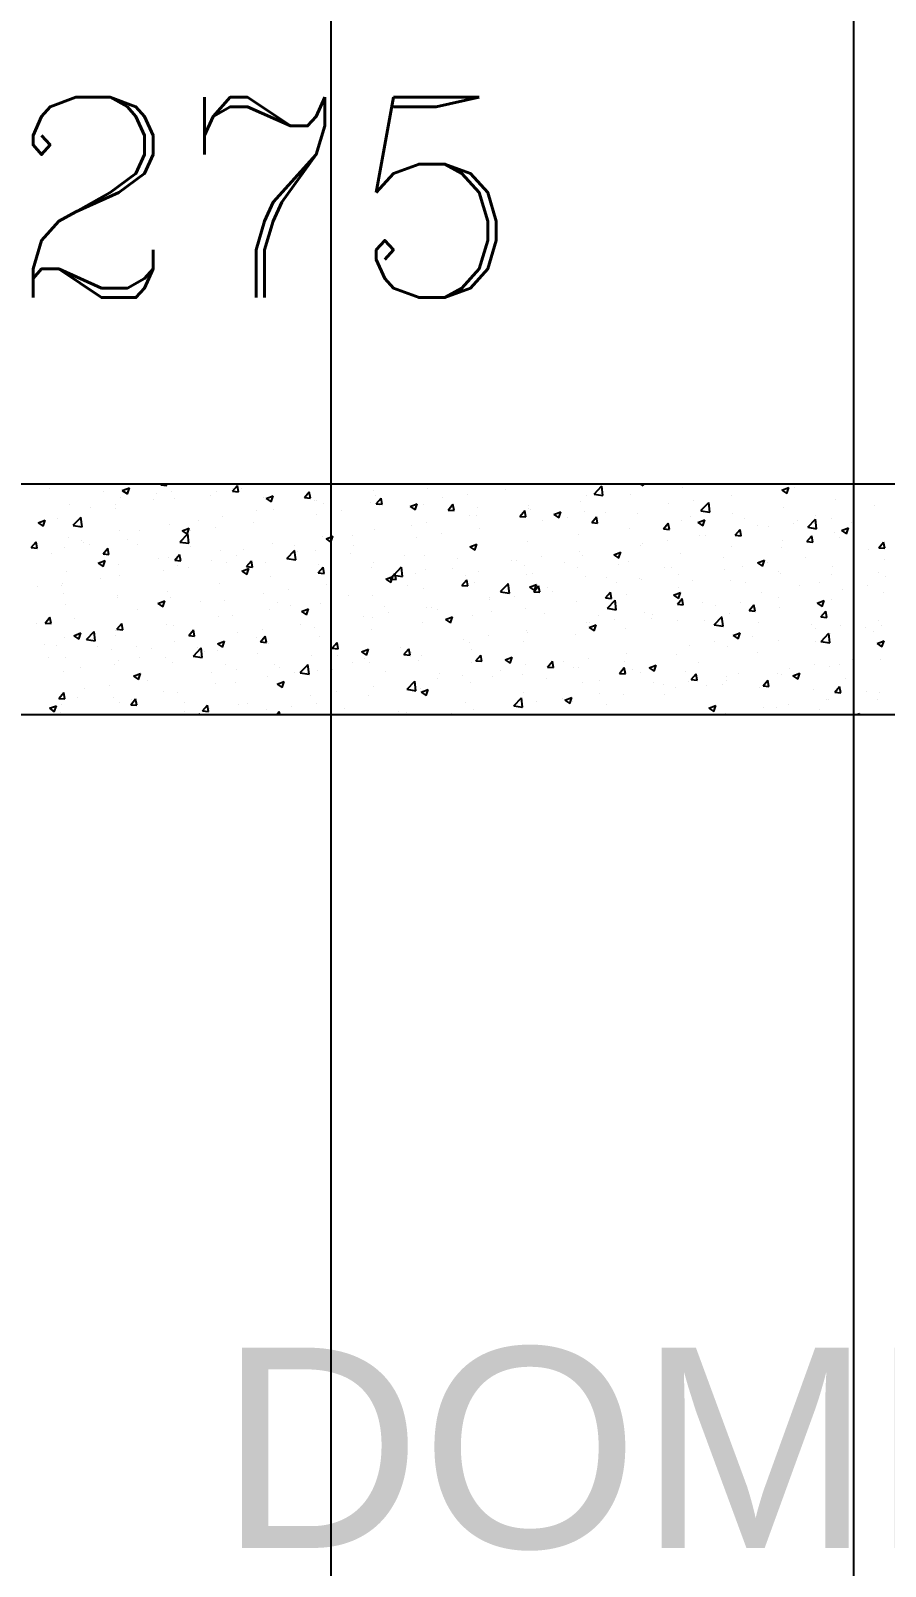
# Model space of a CAD drawing. Header units: millimetres. Extents: x 331487 to 517269, y 198509 to 399936.
# Drawn here: x 443879 to 444733, y 323988 to 325521 of the extents above; entities that cross this region are included whole.
import ezdxf

# ---------------------------------------------------------------- set-up
doc = ezdxf.new("R2010")
doc.units = ezdxf.units.MM
doc.header["$MEASUREMENT"] = 0
doc.layers.add('9th_Column', color=2, linetype='Continuous', lineweight=25)
doc.layers.add('9th_Text', color=7, linetype='Continuous', lineweight=5)
doc.layers.add('COLUMN', color=6, linetype='Continuous')
doc.layers.add('FOOTING', color=5, linetype='Continuous')
doc.styles.add('MtXpl_Swis721_Lt_BT', font='swissl.ttf')
doc.styles.add('RC', font='romanc.shx', dxfattribs={"height": 200})

msp = doc.modelspace()

# ---------------------------------------------------------------- linework, layer by layer
at = {"layer": '9th_Column'}
for p, q in [((447934.3, 325068.5), (442904.3, 325068.5)), ((443134.3, 324838.5), (447634.3, 324838.5))]:
    msp.add_line(p, q, dxfattribs=at)
at = {"layer": 'COLUMN', "color": 2, "linetype": 'Continuous'}
for p, q in [((444009.1, 325067.6), (444009.9, 325068.5)), ((444009.1, 325067.6), (444015.1, 325067.1)), ((444015.1, 325067.1), (444014.8, 325068.5)), ((444488.5, 325068.5), (444490.8, 325067)), ((444490.8, 325067), (444491.3, 325068.5)), ((443898, 325063.6), (443898, 325063.6)), ((443951.4, 325061.3), (443951.4, 325061.3)), ((443968.9, 325055.1), (443968.9, 325055.1)), ((443970.6, 325062.1), (443977.6, 325064.8)), ((443970.6, 325062.1), (443975.6, 325058.7)), ((443975.6, 325058.7), (443977.6, 325064.8)), ((444001.6, 325052.8), (444001.6, 325052.8)), ((444004.8, 325059.1), (444004.8, 325059.1)), ((444019.4, 325061.5), (444019.4, 325061.5)), ((444022.3, 325053.9), (444022.3, 325053.9)), ((444058.2, 325056.8), (444058.2, 325056.8)), ((444064.7, 325061.2), (444064.7, 325061.2)), ((444080.6, 325063.9), (444080.6, 325063.9)), ((444080.8, 325061.3), (444085.7, 325067.1)), ((444080.8, 325061.3), (444086.8, 325060.8)), ((444086.8, 325060.8), (444085.7, 325067.1)), ((444089.8, 325064.5), (444089.8, 325064.5)), ((444111.6, 325054.6), (444111.6, 325054.6)), ((444114.4, 325054.1), (444121.4, 325056.8)), ((444114.4, 325054.1), (444119.3, 325050.7)), ((444119.3, 325050.7), (444121.4, 325056.8)), ((444152.6, 325055.1), (444157.4, 325060.8)), ((444152.6, 325055.1), (444158.5, 325054.5)), ((444158.5, 325054.5), (444157.4, 325060.8)), ((444162.8, 325052), (444162.8, 325052)), ((444164.9, 325052.3), (444164.9, 325052.3)), ((444221.2, 325062), (444221.2, 325062)), ((444224, 325056.7), (444224, 325056.7)), ((444224.3, 325048.8), (444229.1, 325054.5)), ((444230.3, 325048.3), (444229.1, 325054.5)), ((444275.3, 325063.7), (444275.3, 325063.7)), ((444290.6, 325054.9), (444290.6, 325054.9)), ((444315.6, 325058.2), (444315.6, 325058.2)), ((444353.5, 325063.2), (444353.5, 325063.2)), ((444434.3, 325057), (444434.3, 325057)), ((444441.9, 325058.4), (444450.8, 325057)), ((444442, 325058.5), (444449.7, 325066.6)), ((444450.8, 325057), (444449.6, 325066.5)), ((444478.4, 325057.8), (444478.4, 325057.8)), ((444492.6, 325067), (444492.6, 325067)), ((444530.3, 325065.2), (444530.3, 325065.2)), ((444541.4, 325052), (444541.4, 325052)), ((444579.3, 325056.9), (444579.3, 325056.9)), ((444629.5, 325062.3), (444636.5, 325065)), ((444629.5, 325062.3), (444634.5, 325059)), ((444634.5, 325059), (444636.5, 325065)), ((444642.4, 325065.3), (444642.4, 325065.3)), ((444682.9, 325052.9), (444682.9, 325052.9)), ((443917.6, 325048.1), (443917.6, 325048.1)), ((443938.7, 325044.6), (443938.7, 325044.6)), ((443963.7, 325047.9), (443963.7, 325047.9)), ((443963.9, 325043.9), (443963.9, 325043.9)), ((444104.5, 325042), (444104.5, 325042)), ((444121.5, 325042.8), (444121.5, 325042.8)), ((444164.5, 325038.3), (444164.5, 325038.3)), ((444172, 325049.2), (444172, 325049.2)), ((444189.5, 325041.6), (444189.5, 325041.6)), ((444218.3, 325050), (444218.3, 325050)), ((444224.3, 325048.8), (444230.3, 325048.3)), ((444227.4, 325046.6), (444227.4, 325046.6)), ((444258.1, 325046.1), (444265.1, 325048.8)), ((444258.1, 325046.1), (444263, 325042.7)), ((444263, 325042.7), (444265.1, 325048.8)), ((444271.7, 325047.8), (444271.7, 325047.8)), ((444296, 325042.5), (444300.8, 325048.3)), ((444296, 325042.5), (444302, 325042)), ((444302, 325042), (444300.8, 325048.3)), ((444317.7, 325037), (444317.7, 325037)), ((444324.6, 325036.8), (444324.6, 325036.8)), ((444325.1, 325045.5), (444325.1, 325045.5)), ((444367.7, 325036.2), (444372.6, 325042)), ((444373.7, 325035.7), (444372.6, 325042)), ((444376, 325047), (444376, 325047)), ((444376.5, 325044.3), (444376.5, 325044.3)), ((444378.5, 325043.3), (444378.5, 325043.3)), ((444401.8, 325038.1), (444408.8, 325040.8)), ((444401.8, 325038.1), (444406.8, 325034.7)), ((444406.8, 325034.7), (444408.8, 325040.8)), ((444427.9, 325051.3), (444427.9, 325051.3)), ((444431.9, 325041), (444431.9, 325041)), ((444453.2, 325040.3), (444453.2, 325040.3)), ((444485.2, 325038.8), (444485.2, 325038.8)), ((444516.4, 325048.7), (444516.4, 325048.7)), ((444538.6, 325036.5), (444538.6, 325036.5)), ((444548.6, 325041.8), (444557.5, 325040.5)), ((444548.7, 325041.9), (444556.5, 325050)), ((444557.5, 325040.5), (444556.4, 325050)), ((444580.5, 325039), (444580.5, 325039)), ((444631, 325045.4), (444631, 325045.4)), ((444663.5, 325037.4), (444663.5, 325037.4)), ((444721.8, 325047.4), (444721.8, 325047.4)), ((443886.6, 325029.8), (443893.6, 325032.5)), ((443886.6, 325029.8), (443891.6, 325026.5)), ((443891.6, 325026.5), (443893.6, 325032.5)), ((443905.6, 325033.9), (443905.6, 325033.9)), ((443921.5, 325027.2), (443930.4, 325025.8)), ((443921.6, 325027.3), (443929.4, 325035.4)), ((443930.4, 325025.8), (443929.3, 325035.3)), ((443967.7, 325021.8), (443967.7, 325021.8)), ((443987.9, 325022), (443987.9, 325022)), ((444018.2, 325028.2), (444018.2, 325028.2)), ((444030.3, 325021.8), (444037.3, 325024.5)), ((444030.3, 325021.8), (444035.3, 325018.5)), ((444035.3, 325018.5), (444037.3, 325024.5)), ((444038.4, 325021.7), (444038.4, 325021.7)), ((444046.2, 325032), (444046.2, 325032)), ((444063.5, 325025), (444063.5, 325025)), ((444070.2, 325035.7), (444070.2, 325035.7)), ((444101.3, 325030), (444101.3, 325030)), ((444222.7, 325023.4), (444222.7, 325023.4)), ((444259.4, 325027), (444259.4, 325027)), ((444274.1, 325030.4), (444274.1, 325030.4)), ((444327.2, 325023.8), (444327.2, 325023.8)), ((444367.7, 325036.2), (444373.7, 325035.7)), ((444390.3, 325032.1), (444390.3, 325032.1)), ((444415.4, 325035.4), (444415.4, 325035.4)), ((444439.5, 325030), (444444.3, 325035.7)), ((444439.5, 325030), (444445.4, 325029.4)), ((444445.4, 325029.4), (444444.3, 325035.7)), ((444477.2, 325024.5), (444477.2, 325024.5)), ((444511.2, 325023.7), (444516, 325029.4)), ((444511.2, 325023.7), (444517.2, 325023.2)), ((444517.2, 325023.2), (444516, 325029.4)), ((444529.1, 325032), (444529.1, 325032)), ((444545.5, 325030.1), (444552.5, 325032.8)), ((444545.5, 325030.1), (444550.5, 325026.7)), ((444550.5, 325026.7), (444552.5, 325032.7)), ((444582.9, 325017.4), (444587.7, 325023.2)), ((444588.9, 325016.9), (444587.7, 325023.2)), ((444592, 325034.3), (444592, 325034.3)), ((444605.1, 325027.4), (444605.1, 325027.4)), ((444616.1, 325025.8), (444616.1, 325025.8)), ((444641.2, 325029.1), (444641.2, 325029.1)), ((444645.4, 325032), (444645.4, 325032)), ((444655.3, 325025.3), (444664.2, 325023.9)), ((444655.4, 325025.4), (444663.2, 325033.5)), ((444664.2, 325023.9), (444663.1, 325033.4)), ((444679, 325034.1), (444679, 325034.1)), ((444689.2, 325022.1), (444696.2, 325024.7)), ((444689.2, 325022.1), (444694.2, 325018.7)), ((444694.2, 325018.7), (444696.2, 325024.7)), ((444698.8, 325029.7), (444698.8, 325029.7)), ((443879.5, 325005), (443884.4, 325010.7)), ((443885.5, 325004.4), (443884.4, 325010.7)), ((443916.4, 325014.8), (443916.4, 325014.8)), ((443929.6, 325011.9), (443929.6, 325011.9)), ((443931.9, 325010.2), (443931.9, 325010.2)), ((443937.4, 325008.4), (443937.4, 325008.4)), ((443975.3, 325013.4), (443975.3, 325013.4)), ((443985.3, 325008), (443985.3, 325008)), ((444028.2, 325010.6), (444037.1, 325009.3)), ((444028.3, 325010.7), (444036.1, 325018.8)), ((444037.1, 325009.3), (444036, 325018.8)), ((444120.3, 325009.5), (444120.3, 325009.5)), ((444142.7, 325007), (444142.7, 325007)), ((444170.8, 325015.9), (444170.8, 325015.9)), ((444174.1, 325013.8), (444181.1, 325016.5)), ((444174.1, 325013.8), (444179, 325010.5)), ((444179, 325010.5), (444181, 325016.5)), ((444201, 325017), (444201, 325017)), ((444201.1, 325007.2), (444201.1, 325007.2)), ((444264.3, 325015.5), (444264.3, 325015.5)), ((444289.3, 325018.8), (444289.3, 325018.8)), ((444317.8, 325005.8), (444324.8, 325008.5)), ((444322.7, 325002.5), (444324.8, 325008.5)), ((444375.3, 325011), (444375.3, 325011)), ((444426.7, 325018.1), (444426.7, 325018.1)), ((444488.5, 325007.4), (444488.5, 325007.4)), ((444490.1, 325009.2), (444490.1, 325009.2)), ((444515.1, 325012.5), (444515.1, 325012.5)), ((444546.8, 325017.4), (444546.8, 325017.4)), ((444553, 325017.5), (444553, 325017.5)), ((444582.9, 325017.4), (444588.9, 325016.9)), ((444629.7, 325012.1), (444629.7, 325012.1)), ((444654.6, 325011.1), (444659.5, 325016.9)), ((444654.6, 325011.1), (444660.6, 325010.6)), ((444660.6, 325010.6), (444659.5, 325016.9)), ((444681.7, 325019.6), (444681.7, 325019.6)), ((444687.4, 325015.4), (444687.4, 325015.4)), ((444726.4, 325004.9), (444731.2, 325010.6)), ((444732.3, 325004.3), (444731.2, 325010.6)), ((443879.5, 325005), (443885.5, 325004.4)), ((443899.6, 324999), (443899.6, 324999)), ((443912.4, 325005.1), (443912.4, 325005.1)), ((443946.3, 324989.6), (443953.3, 324992.3)), ((443951.3, 324998.7), (443956.1, 325004.4)), ((443951.3, 324998.7), (443957.2, 324998.2)), ((443951.3, 324986.2), (443953.3, 324992.3)), ((443953, 324996.8), (443953, 324996.8)), ((443957.2, 324998.1), (443956.1, 325004.4)), ((444006.4, 324994.5), (444006.4, 324994.5)), ((444017, 324994.9), (444017, 324994.9)), ((444023, 324992.4), (444027.8, 324998.1)), ((444023, 324992.4), (444029, 324991.9)), ((444029, 324991.9), (444027.8, 324998.1)), ((444038.7, 325005.7), (444038.7, 325005.7)), ((444059.8, 324992.3), (444059.8, 324992.3)), ((444068.9, 325002.4), (444068.9, 325002.4)), ((444075, 324990.6), (444075, 324990.6)), ((444084.4, 324997), (444084.4, 324997)), ((444092.1, 325003.5), (444092.1, 325003.5)), ((444094.7, 324986.1), (444099.5, 324991.9)), ((444100.7, 324985.6), (444099.5, 324991.9)), ((444134.9, 324994.1), (444143.8, 324992.7)), ((444135, 324994.2), (444142.8, 325002.3)), ((444138.2, 324998.9), (444138.2, 324998.9)), ((444143.8, 324992.7), (444142.7, 325002.2)), ((444145.5, 325001.2), (444145.5, 325001.2)), ((444163.2, 325002.2), (444163.2, 325002.2)), ((444198.9, 324998.9), (444198.9, 324998.9)), ((444252.2, 324996.7), (444252.2, 324996.7)), ((444272.9, 324997.1), (444272.9, 324997.1)), ((444305.6, 324994.4), (444305.6, 324994.4)), ((444317.8, 325005.8), (444322.7, 325002.5)), ((444323.4, 325003.5), (444323.4, 325003.5)), ((444359, 324992.2), (444359, 324992.2)), ((444364, 324992.6), (444364, 324992.6)), ((444389, 324995.9), (444389, 324995.9)), ((444426.9, 325000.9), (444426.9, 325000.9)), ((444430.2, 324997.4), (444430.2, 324997.4)), ((444461.5, 324997.8), (444468.5, 325000.5)), ((444461.5, 324997.8), (444466.5, 324994.5)), ((444466.4, 324994.5), (444468.5, 325000.5)), ((444476, 324991.2), (444476, 324991.2)), ((444527.9, 324998.7), (444527.9, 324998.7)), ((444570.8, 324995.4), (444570.8, 324995.4)), ((444579.2, 325005.7), (444579.2, 325005.7)), ((444605.2, 324989.8), (444612.2, 324992.5)), ((444610.2, 324986.4), (444612.2, 324992.5)), ((444629.1, 325005.4), (444629.1, 325005.4)), ((444652.7, 324994.7), (444652.7, 324994.7)), ((444715.9, 325003), (444715.9, 325003)), ((444726.4, 325004.9), (444732.3, 325004.3)), ((444731.8, 324993.4), (444731.8, 324993.4)), ((443915.2, 324981.5), (443915.2, 324981.5)), ((443946.3, 324989.6), (443951.3, 324986.2)), ((443966.5, 324988.5), (443966.5, 324988.5)), ((443967.8, 324976.9), (443967.8, 324976.9)), ((444012.1, 324982.3), (444012.1, 324982.3)), ((444026.1, 324987), (444026.1, 324987)), ((444037.2, 324985.6), (444037.2, 324985.6)), ((444090, 324981.6), (444097, 324984.3)), ((444090, 324981.6), (444095, 324978.2)), ((444094.7, 324986.1), (444100.7, 324985.6)), ((444095, 324978.2), (444097, 324984.3)), ((444113.2, 324990), (444113.2, 324990)), ((444119.1, 324976.2), (444119.1, 324976.2)), ((444166.4, 324979.9), (444171.3, 324985.6)), ((444166.4, 324979.9), (444172.4, 324979.3)), ((444166.6, 324987.8), (444166.6, 324987.8)), ((444169.6, 324982.6), (444169.6, 324982.6)), ((444172.4, 324979.3), (444171.3, 324985.6)), ((444219.9, 324985.5), (444219.9, 324985.5)), ((444221.5, 324990.1), (444221.5, 324990.1)), ((444233.7, 324973.6), (444240.7, 324976.3)), ((444238, 324976), (444238, 324976)), ((444238.2, 324973.6), (444243, 324979.3)), ((444238.7, 324970.2), (444240.7, 324976.3)), ((444241.7, 324977.5), (444250.6, 324976.1)), ((444241.8, 324977.6), (444249.5, 324985.7)), ((444244.1, 324973), (444243, 324979.3)), ((444250.6, 324976.2), (444249.5, 324985.6)), ((444263, 324979.3), (444263, 324979.3)), ((444273.3, 324983.3), (444273.3, 324983.3)), ((444300.9, 324984.3), (444300.9, 324984.3)), ((444313.5, 324977.3), (444313.5, 324977.3)), ((444326.7, 324981), (444326.7, 324981)), ((444371.9, 324987.4), (444371.9, 324987.4)), ((444374.1, 324977.7), (444374.1, 324977.7)), ((444380.1, 324978.7), (444380.1, 324978.7)), ((444412.4, 324989.9), (444412.4, 324989.9)), ((444425.4, 324984.8), (444425.4, 324984.8)), ((444433.5, 324976.5), (444433.5, 324976.5)), ((444454.1, 324975.4), (444454.1, 324975.4)), ((444465.8, 324987.7), (444465.8, 324987.7)), ((444512.5, 324985.4), (444512.5, 324985.4)), ((444519.1, 324985.4), (444519.1, 324985.4)), ((444526.7, 324978.1), (444526.7, 324978.1)), ((444572.5, 324983.2), (444572.5, 324983.2)), ((444589.8, 324986.4), (444589.8, 324986.4)), ((444605.2, 324989.8), (444610.2, 324986.4)), ((444614.9, 324989.7), (444614.9, 324989.7)), ((444625.9, 324980.9), (444625.9, 324980.9)), ((444628.5, 324978.8), (444628.5, 324978.8)), ((444679.3, 324978.6), (444679.3, 324978.6)), ((444680.5, 324986.3), (444680.5, 324986.3)), ((444725.6, 324980.5), (444725.6, 324980.5)), ((444732.7, 324976.4), (444732.7, 324976.4)), ((443886.1, 324965.7), (443886.1, 324965.7)), ((443909.4, 324966.9), (443909.4, 324966.9)), ((443911.1, 324969), (443911.1, 324969)), ((443949, 324974), (443949, 324974)), ((444015.8, 324961.6), (444015.8, 324961.6)), ((444067.7, 324969.1), (444067.7, 324969.1)), ((444136.9, 324962.7), (444136.9, 324962.7)), ((444174.8, 324967.7), (444174.8, 324967.7)), ((444233.7, 324973.6), (444238.7, 324970.2)), ((444238.2, 324973.6), (444244.1, 324973.1)), ((444255.2, 324967.3), (444255.2, 324967.3)), ((444271.7, 324963.8), (444271.7, 324963.8)), ((444309.9, 324967.3), (444314.7, 324973)), ((444309.9, 324967.3), (444315.9, 324966.8)), ((444315.9, 324966.8), (444314.7, 324973)), ((444322.2, 324970.2), (444322.2, 324970.2)), ((444348.4, 324961), (444357.3, 324959.6)), ((444348.5, 324961.1), (444356.3, 324969.2)), ((444357.3, 324959.6), (444356.2, 324969.1)), ((444377.5, 324965.6), (444384.5, 324968.2)), ((444377.5, 324965.6), (444382.4, 324962.2)), ((444381.6, 324961), (444386.4, 324966.8)), ((444381.6, 324961), (444387.6, 324960.5)), ((444382.4, 324962.2), (444384.5, 324968.2)), ((444387.6, 324960.5), (444386.4, 324966.8)), ((444395.8, 324965.4), (444395.8, 324965.4)), ((444400.6, 324961.5), (444400.6, 324961.5)), ((444453.3, 324954.8), (444458.2, 324960.5)), ((444459.3, 324954.2), (444458.2, 324960.5)), ((444463.8, 324969.8), (444463.8, 324969.8)), ((444486.8, 324974.2), (444486.8, 324974.2)), ((444488.8, 324973.1), (444488.8, 324973.1)), ((444521.2, 324957.5), (444528.2, 324960.2)), ((444526.1, 324954.2), (444528.2, 324960.2)), ((444526.7, 324965.4), (444526.7, 324965.4)), ((444540.2, 324972), (444540.2, 324972)), ((444578, 324972.4), (444578, 324972.4)), ((444593.6, 324969.7), (444593.6, 324969.7)), ((444609, 324960.4), (444609, 324960.4)), ((444647, 324967.5), (444647, 324967.5)), ((444667.3, 324970.4), (444667.3, 324970.4)), ((444689.6, 324963.5), (444689.6, 324963.5)), ((444700.4, 324965.2), (444700.4, 324965.2)), ((444714.6, 324966.8), (444714.6, 324966.8)), ((444730.6, 324960.1), (444730.6, 324960.1)), ((443912, 324959.4), (443912, 324959.4)), ((443913.9, 324948.2), (443913.9, 324948.2)), ((443965.3, 324955.2), (443965.3, 324955.2)), ((443965.4, 324957.1), (443965.4, 324957.1)), ((444006, 324949.3), (444013, 324952)), ((444006, 324949.3), (444011, 324946)), ((444010.9, 324946.1), (444010.9, 324946.1)), ((444011, 324946), (444013, 324952)), ((444018.8, 324954.9), (444018.8, 324954.9)), ((444048.7, 324951.1), (444048.7, 324951.1)), ((444072.2, 324952.6), (444072.2, 324952.6)), ((444111.9, 324959.4), (444111.9, 324959.4)), ((444125.6, 324950.4), (444125.6, 324950.4)), ((444138.6, 324947.3), (444138.6, 324947.3)), ((444168.4, 324949.3), (444168.4, 324949.3)), ((444179, 324948.1), (444179, 324948.1)), ((444196.9, 324957.3), (444196.9, 324957.3)), ((444220.3, 324956.8), (444220.3, 324956.8)), ((444232.3, 324945.9), (444232.3, 324945.9)), ((444274.6, 324944.9), (444274.6, 324944.9)), ((444279.2, 324945.4), (444279.2, 324945.4)), ((444337.5, 324955.4), (444337.5, 324955.4)), ((444337.7, 324953.2), (444337.7, 324953.2)), ((444362.7, 324956.5), (444362.7, 324956.5)), ((444424.2, 324951.5), (444424.2, 324951.5)), ((444453.3, 324954.8), (444459.3, 324954.2)), ((444455.2, 324944.5), (444463, 324952.6)), ((444464, 324943), (444462.9, 324952.5)), ((444474.7, 324957.9), (444474.7, 324957.9)), ((444521.2, 324957.5), (444526.1, 324954.2)), ((444525.1, 324948.5), (444529.9, 324954.2)), ((444525.1, 324948.5), (444531, 324948)), ((444531, 324947.9), (444529.9, 324954.2)), ((444550.7, 324950.4), (444550.7, 324950.4)), ((444563.5, 324946.9), (444563.5, 324946.9)), ((444588.6, 324950.2), (444588.6, 324950.2)), ((444596.8, 324942.2), (444601.6, 324947.9)), ((444602.8, 324941.7), (444601.6, 324947.9)), ((444626.4, 324955.2), (444626.4, 324955.2)), ((444627.3, 324945.5), (444627.3, 324945.5)), ((444664.9, 324949.5), (444671.9, 324952.2)), ((444664.9, 324949.5), (444669.9, 324946.2)), ((444669.9, 324946.2), (444671.9, 324952.2)), ((444679.3, 324953), (444679.3, 324953)), ((443884.8, 324929.5), (443884.8, 324929.5)), ((443893.4, 324929.7), (443898.2, 324935.5)), ((443893.4, 324929.7), (443899.4, 324929.2)), ((443899.4, 324929.2), (443898.2, 324935.5)), ((443922.7, 324934.5), (443922.7, 324934.5)), ((443965.1, 324923.5), (443970, 324929.2)), ((443971.1, 324922.9), (443970, 324929.2)), ((443985.8, 324942.8), (443985.8, 324942.8)), ((444066.5, 324935.8), (444066.5, 324935.8)), ((444080.3, 324937.3), (444080.3, 324937.3)), ((444117.9, 324942.9), (444117.9, 324942.9)), ((444149.7, 324941.3), (444156.7, 324944)), ((444149.7, 324941.3), (444154.7, 324938)), ((444154.7, 324938), (444156.7, 324944)), ((444211.6, 324936.6), (444211.6, 324936.6)), ((444220.9, 324935.4), (444220.9, 324935.4)), ((444236.7, 324939.9), (444236.7, 324939.9)), ((444270.4, 324930.5), (444270.4, 324930.5)), ((444285.7, 324943.6), (444285.7, 324943.6)), ((444293.4, 324933.3), (444300.4, 324936)), ((444293.4, 324933.3), (444298.4, 324929.9)), ((444298.4, 324929.9), (444300.4, 324936)), ((444320.9, 324936.9), (444320.9, 324936.9)), ((444339.1, 324941.3), (444339.1, 324941.3)), ((444372.9, 324944.4), (444372.9, 324944.4)), ((444392.5, 324939.1), (444392.5, 324939.1)), ((444434, 324930.4), (444434, 324930.4)), ((444437.5, 324930.3), (444437.5, 324930.3)), ((444445.9, 324936.8), (444445.9, 324936.8)), ((444455.1, 324944.4), (444464, 324943)), ((444462.5, 324933.6), (444462.5, 324933.6)), ((444492.3, 324940.4), (444492.3, 324940.4)), ((444499.3, 324934.6), (444499.3, 324934.6)), ((444500.4, 324938.6), (444500.4, 324938.6)), ((444525.5, 324932.1), (444525.5, 324932.1)), ((444552.6, 324932.3), (444552.6, 324932.3)), ((444561.9, 324928), (444569.7, 324936.1)), ((444570.7, 324926.5), (444569.6, 324936)), ((444576.8, 324939.1), (444576.8, 324939.1)), ((444596.8, 324942.2), (444602.8, 324941.7)), ((444606, 324930.1), (444606, 324930.1)), ((444668.5, 324935.9), (444673.3, 324941.7)), ((444668.5, 324935.9), (444674.5, 324935.4)), ((444674.5, 324935.4), (444673.3, 324941.7)), ((444726.2, 324932.4), (444726.2, 324932.4)), ((443912.7, 324914.9), (443912.7, 324914.9)), ((443922, 324917.1), (443929, 324919.8)), ((443922, 324917.1), (443927, 324913.7)), ((443927, 324913.7), (443929, 324919.8)), ((443934.8, 324913.3), (443942.6, 324921.4)), ((443943.6, 324911.8), (443942.5, 324921.3)), ((443963.6, 324917.3), (443963.6, 324917.3)), ((443964.1, 324921.9), (443964.1, 324921.9)), ((443965.1, 324923.5), (443971.1, 324922.9)), ((444014.6, 324928.4), (444014.6, 324928.4)), ((444022, 324927.3), (444022, 324927.3)), ((444036.9, 324917.2), (444041.7, 324922.9)), ((444036.9, 324917.2), (444042.8, 324916.7)), ((444042.8, 324916.7), (444041.7, 324922.9)), ((444085.6, 324920), (444085.6, 324920)), ((444104.2, 324915.3), (444104.2, 324915.3)), ((444108.6, 324910.9), (444113.4, 324916.7)), ((444110.6, 324923.3), (444110.6, 324923.3)), ((444114.6, 324910.4), (444113.4, 324916.6)), ((444148.5, 324928.3), (444148.5, 324928.3)), ((444162.6, 324925.4), (444162.6, 324925.4)), ((444167.2, 324916), (444167.2, 324916)), ((444219.1, 324923.5), (444219.1, 324923.5)), ((444336.4, 324917), (444336.4, 324917)), ((444374.3, 324922), (444374.3, 324922)), ((444375.7, 324920.4), (444375.7, 324920.4)), ((444423, 324918.2), (444423, 324918.2)), ((444437.1, 324925.3), (444444.1, 324928)), ((444437.1, 324925.3), (444442.1, 324921.9)), ((444442.1, 324921.9), (444444.1, 324928)), ((444473.5, 324924.6), (444473.5, 324924.6)), ((444561.8, 324927.9), (444570.7, 324926.5)), ((444580.9, 324917.3), (444587.9, 324920)), ((444580.9, 324917.3), (444585.8, 324913.9)), ((444585.8, 324913.9), (444587.9, 324920)), ((444600.1, 324915.8), (444600.1, 324915.8)), ((444659.4, 324927.8), (444659.4, 324927.8)), ((444663.3, 324924.1), (444663.3, 324924.1)), ((444668.7, 324911.4), (444676.4, 324919.5)), ((444677.5, 324909.9), (444676.4, 324919.4)), ((444678, 324919.7), (444678, 324919.7)), ((444688.3, 324927.4), (444688.3, 324927.4)), ((444712.8, 324925.6), (444712.8, 324925.6)), ((444721.5, 324920.8), (444721.5, 324920.8)), ((444729.4, 324926.8), (444729.4, 324926.8)), ((443892.6, 324908.3), (443892.6, 324908.3)), ((443905.3, 324907.3), (443905.3, 324907.3)), ((443934.8, 324913.2), (443943.6, 324911.8)), ((443946, 324906), (443946, 324906)), ((443959.5, 324903.4), (443959.5, 324903.4)), ((443984.6, 324906.7), (443984.6, 324906.7)), ((443999.3, 324903.8), (443999.3, 324903.8)), ((444022.4, 324911.7), (444022.4, 324911.7)), ((444041.6, 324896.8), (444049.4, 324904.9)), ((444045.9, 324905.3), (444045.9, 324905.3)), ((444050.4, 324895.3), (444049.3, 324904.8)), ((444052.7, 324901.5), (444052.7, 324901.5)), ((444065.3, 324902.6), (444065.3, 324902.6)), ((444065.7, 324909.1), (444072.7, 324911.7)), ((444065.7, 324909.1), (444070.7, 324905.7)), ((444070.7, 324905.7), (444072.7, 324911.7)), ((444106.1, 324899.3), (444106.1, 324899.3)), ((444108.6, 324910.9), (444114.6, 324910.4)), ((444116.6, 324909.6), (444116.6, 324909.6)), ((444180.3, 324904.6), (444185.1, 324910.4)), ((444180.3, 324904.6), (444186.3, 324904.1)), ((444186.3, 324904.1), (444185.1, 324910.4)), ((444209.4, 324901.1), (444216.4, 324903.7)), ((444209.4, 324901.1), (444214.4, 324897.7)), ((444210.4, 324900.4), (444210.4, 324900.4)), ((444214.4, 324897.7), (444216.4, 324903.7)), ((444248.2, 324905.4), (444248.2, 324905.4)), ((444252, 324898.4), (444256.9, 324904.1)), ((444258, 324897.8), (444256.9, 324904.1)), ((444259.1, 324900.4), (444259.1, 324900.4)), ((444311.4, 324913.7), (444311.4, 324913.7)), ((444317.4, 324910.4), (444317.4, 324910.4)), ((444319.7, 324903.7), (444319.7, 324903.7)), ((444371.7, 324911.2), (444371.7, 324911.2)), ((444474.1, 324899.2), (444474.1, 324899.2)), ((444524.2, 324898.8), (444524.2, 324898.8)), ((444537.2, 324907.5), (444537.2, 324907.5)), ((444562.3, 324910.8), (444562.3, 324910.8)), ((444575.6, 324905.8), (444575.6, 324905.8)), ((444604.8, 324900.8), (444604.8, 324900.8)), ((444626.1, 324912.2), (444626.1, 324912.2)), ((444663.2, 324910.8), (444663.2, 324910.8)), ((444668.6, 324911.3), (444677.5, 324909.9)), ((444724.6, 324909.3), (444731.6, 324912)), ((444724.6, 324909.3), (444729.5, 324905.9)), ((444729.5, 324905.9), (444731.6, 324912)), ((443896.4, 324895.1), (443896.4, 324895.1)), ((443913.7, 324894.9), (443913.7, 324894.9)), ((443929.3, 324885.3), (443929.3, 324885.3)), ((443962.8, 324888.7), (443962.8, 324888.7)), ((443967, 324892.6), (443967, 324892.6)), ((443987.6, 324895.3), (443987.6, 324895.3)), ((444013.4, 324895.1), (444013.4, 324895.1)), ((444020.4, 324890.3), (444020.4, 324890.3)), ((444041.5, 324896.7), (444050.4, 324895.3)), ((444073.8, 324888.1), (444073.8, 324888.1)), ((444084.3, 324883.8), (444084.3, 324883.8)), ((444122.2, 324888.8), (444122.2, 324888.8)), ((444127.2, 324885.8), (444127.2, 324885.8)), ((444148.3, 324880.2), (444156.1, 324888.3)), ((444157.1, 324878.7), (444156, 324888.2)), ((444159.5, 324897), (444159.5, 324897)), ((444180.6, 324883.6), (444180.6, 324883.6)), ((444185.3, 324897.1), (444185.3, 324897.1)), ((444200.7, 324890.4), (444200.7, 324890.4)), ((444212.9, 324894.8), (444212.9, 324894.8)), ((444217.9, 324890.2), (444217.9, 324890.2)), ((444252, 324898.4), (444258, 324897.8)), ((444266.2, 324892.5), (444266.2, 324892.5)), ((444269.2, 324897.3), (444269.2, 324897.3)), ((444319.6, 324890.2), (444319.6, 324890.2)), ((444323.8, 324892.1), (444328.6, 324897.8)), ((444323.8, 324892.1), (444329.7, 324891.6)), ((444329.7, 324891.6), (444328.6, 324897.8)), ((444353.1, 324893), (444360.1, 324895.7)), ((444353.1, 324893), (444358.1, 324889.7)), ((444358.1, 324889.7), (444360.1, 324895.7)), ((444373, 324888), (444373, 324888)), ((444395.5, 324885.8), (444400.3, 324891.6)), ((444395.5, 324885.8), (444401.5, 324885.3)), ((444401.5, 324885.3), (444400.3, 324891.5)), ((444411.2, 324890.9), (444411.2, 324890.9)), ((444421.8, 324884.9), (444421.8, 324884.9)), ((444426.4, 324885.7), (444426.4, 324885.7)), ((444436.2, 324894.2), (444436.2, 324894.2)), ((444467.2, 324879.5), (444472, 324885.3)), ((444473.2, 324879), (444472, 324885.3)), ((444472.3, 324891.3), (444472.3, 324891.3)), ((444479.8, 324883.5), (444479.8, 324883.5)), ((444496.8, 324885), (444503.8, 324887.7)), ((444496.8, 324885), (444501.8, 324881.7)), ((444501.8, 324881.7), (444503.8, 324887.7)), ((444546.5, 324890.8), (444546.5, 324890.8)), ((444637, 324884.6), (444637, 324884.6)), ((444662, 324887.9), (444662, 324887.9)), ((444676.8, 324886.5), (444676.8, 324886.5)), ((444687.1, 324888.8), (444687.1, 324888.8)), ((444699.9, 324892.9), (444699.9, 324892.9)), ((444728.2, 324893.5), (444728.2, 324893.5)), ((443911.5, 324881.6), (443911.5, 324881.6)), ((443981.7, 324876.8), (443988.7, 324879.5)), ((443981.7, 324876.8), (443986.6, 324873.5)), ((443986.6, 324873.4), (443988.7, 324879.5)), ((443996.1, 324872.2), (443996.1, 324872.2)), ((444059.3, 324880.5), (444059.3, 324880.5)), ((444064.1, 324869.3), (444064.1, 324869.3)), ((444084.1, 324870.3), (444084.1, 324870.3)), ((444115.4, 324876.3), (444115.4, 324876.3)), ((444125.4, 324868.8), (444132.4, 324871.5)), ((444125.4, 324868.8), (444130.4, 324865.4)), ((444130.4, 324865.4), (444132.4, 324871.5)), ((444142.4, 324880.3), (444142.4, 324880.3)), ((444148.2, 324880.1), (444157.1, 324878.7)), ((444165.9, 324882.7), (444165.9, 324882.7)), ((444234, 324881.3), (444234, 324881.3)), ((444255, 324863.7), (444262.8, 324871.8)), ((444263.8, 324862.2), (444262.7, 324871.7)), ((444285.1, 324874.3), (444285.1, 324874.3)), ((444287.3, 324879.1), (444287.3, 324879.1)), ((444310.1, 324877.6), (444310.1, 324877.6)), ((444318.5, 324870.4), (444318.5, 324870.4)), ((444340.7, 324876.8), (444340.7, 324876.8)), ((444348, 324882.6), (444348, 324882.6)), ((444370.5, 324877.9), (444370.5, 324877.9)), ((444394.1, 324874.6), (444394.1, 324874.6)), ((444429.9, 324870.7), (444429.9, 324870.7)), ((444447.5, 324872.3), (444447.5, 324872.3)), ((444467.2, 324879.5), (444473.2, 324879)), ((444488.2, 324880.7), (444488.2, 324880.7)), ((444500.9, 324870), (444500.9, 324870)), ((444510.9, 324868.1), (444510.9, 324868.1)), ((444533.2, 324881.2), (444533.2, 324881.2)), ((444535.9, 324871.3), (444535.9, 324871.3)), ((444538.9, 324873.3), (444543.8, 324879)), ((444538.9, 324873.3), (444544.9, 324872.7)), ((444544.9, 324872.7), (444543.8, 324879)), ((444570.5, 324868.8), (444570.5, 324868.8)), ((444573.8, 324876.3), (444573.8, 324876.3)), ((444574.4, 324872.6), (444574.4, 324872.6)), ((444586.5, 324879), (444586.5, 324879)), ((444610.7, 324867), (444615.5, 324872.7)), ((444616.6, 324866.5), (444615.5, 324872.7)), ((444624.9, 324879), (444624.9, 324879)), ((444628.8, 324878.8), (444628.8, 324878.8)), ((444639.9, 324876.7), (444639.9, 324876.7)), ((444640.5, 324877), (444647.6, 324879.7)), ((444640.5, 324877), (444645.5, 324873.7)), ((444645.5, 324873.7), (444647.5, 324879.7)), ((444693.3, 324874.5), (444693.3, 324874.5)), ((443907.3, 324854.5), (443912.1, 324860.3)), ((443907.3, 324854.5), (443913.3, 324854)), ((443913.3, 324854), (443912.1, 324860.3)), ((443926.1, 324855.2), (443926.1, 324855.2)), ((443933.2, 324864), (443933.2, 324864)), ((443958.2, 324867.2), (443958.2, 324867.2)), ((443961.6, 324855.4), (443961.6, 324855.4)), ((443979, 324848.2), (443983.8, 324854)), ((443979.4, 324852.9), (443979.4, 324852.9)), ((443985, 324847.7), (443983.8, 324854)), ((444012.1, 324861.8), (444012.1, 324861.8)), ((444025.8, 324860.3), (444025.8, 324860.3)), ((444159, 324857.7), (444159, 324857.7)), ((444184.1, 324861), (444184.1, 324861)), ((444216.7, 324856.9), (444216.7, 324856.9)), ((444221.9, 324866), (444221.9, 324866)), ((444254.9, 324863.6), (444263.8, 324862.2)), ((444268, 324864), (444268, 324864)), ((444269.1, 324860.8), (444276.1, 324863.5)), ((444269.1, 324860.8), (444274.1, 324857.4)), ((444274.1, 324857.4), (444276.1, 324863.5)), ((444361.7, 324847.1), (444369.5, 324855.2)), ((444370.5, 324845.6), (444369.4, 324855.1)), ((444371.6, 324860.7), (444371.6, 324860.7)), ((444409.9, 324854.8), (444409.9, 324854.8)), ((444412.8, 324852.8), (444419.8, 324855.5)), ((444412.8, 324852.8), (444417.8, 324849.4)), ((444417.8, 324849.4), (444419.8, 324855.5)), ((444447.8, 324859.7), (444447.8, 324859.7)), ((444471.1, 324858), (444471.1, 324858)), ((444512.2, 324858.8), (444512.2, 324858.8)), ((444523, 324865.5), (444523, 324865.5)), ((444554.2, 324867.8), (444554.2, 324867.8)), ((444607.6, 324865.5), (444607.6, 324865.5)), ((444610.7, 324867), (444616.6, 324866.5)), ((444661, 324863.3), (444661, 324863.3)), ((444673.6, 324853.5), (444673.6, 324853.5)), ((444675.6, 324853.2), (444675.6, 324853.2)), ((444682.4, 324860.7), (444687.2, 324866.5)), ((444682.4, 324860.7), (444688.4, 324860.2)), ((444688.4, 324860.2), (444687.2, 324866.4)), ((444714.4, 324861), (444714.4, 324861)), ((444725.3, 324853.8), (444725.3, 324853.8)), ((444726.9, 324860.2), (444726.9, 324860.2)), ((443897.7, 324844.6), (443904.7, 324847.2)), ((443897.7, 324844.6), (443902.6, 324841.2)), ((443902.6, 324841.2), (443904.7, 324847.2)), ((443909.2, 324840.3), (443909.2, 324840.3)), ((443910.3, 324848.3), (443910.3, 324848.3)), ((443967.5, 324850.3), (443967.5, 324850.3)), ((443979, 324848.2), (443985, 324847.7)), ((444032.8, 324850.7), (444032.8, 324850.7)), ((444033, 324841.1), (444033, 324841.1)), ((444046.5, 324838.5), (444048.4, 324839.2)), ((444048.1, 324838.5), (444048.4, 324839.2)), ((444050.7, 324842), (444055.6, 324847.7)), ((444050.7, 324842), (444056.7, 324841.4)), ((444056.7, 324841.4), (444055.6, 324847.7)), ((444058, 324844.4), (444058, 324844.4)), ((444086.2, 324848.4), (444086.2, 324848.4)), ((444095.9, 324849.4), (444095.9, 324849.4)), ((444114.2, 324843), (444114.2, 324843)), ((444124.8, 324838.5), (444127.3, 324841.4)), ((444127.8, 324838.5), (444127.3, 324841.4)), ((444139.6, 324846.2), (444139.6, 324846.2)), ((444164.7, 324849.4), (444164.7, 324849.4)), ((444193, 324843.9), (444193, 324843.9)), ((444246.4, 324841.7), (444246.4, 324841.7)), ((444254.9, 324840.7), (444254.9, 324840.7)), ((444299.7, 324839.4), (444299.7, 324839.4)), ((444313.3, 324850.7), (444313.3, 324850.7)), ((444321.7, 324843.1), (444321.7, 324843.1)), ((444361.7, 324847), (444370.5, 324845.6)), ((444369.2, 324844.6), (444369.2, 324844.6)), ((444384.8, 324851.5), (444384.8, 324851.5)), ((444395.5, 324838.8), (444395.5, 324838.8)), ((444420.6, 324851.6), (444420.6, 324851.6)), ((444453.9, 324848.8), (444453.9, 324848.8)), ((444476.1, 324838.5), (444476.3, 324838.7)), ((444476.2, 324838.5), (444476.2, 324838.6)), ((444556.5, 324844.8), (444563.5, 324847.5)), ((444556.5, 324844.8), (444561.5, 324841.4)), ((444561.5, 324841.4), (444563.5, 324847.5)), ((444573.2, 324839.3), (444573.2, 324839.3)), ((444610.7, 324845.2), (444610.7, 324845.2)), ((444623.7, 324845.7), (444623.7, 324845.7)), ((444635.7, 324848.5), (444635.7, 324848.5)), ((444667, 324843.8), (444667, 324843.8)), ((444704.8, 324838.5), (444707.2, 324839.4)), ((444706.9, 324838.5), (444707.2, 324839.4))]:
    msp.add_line(p, q, dxfattribs=at)
at = {"layer": 'FOOTING'}
msp.add_line((444179.3, 322476), (444179.3, 328276), dxfattribs=at)
at = {"layer": 'FOOTING', "color": 4}
msp.add_line((444701, 328176), (444701, 322576), dxfattribs=at)

# ---------------------------------------------------------------- texts
at = {"layer": '9th_Text', "style": 'MtXpl_Swis721_Lt_BT'}
msp.add_text('DOMESTIC WATER UGT', height=200, dxfattribs=at).set_placement((444067.4, 324006.4))
at = {"layer": 'COLUMN', "style": 'RC'}
msp.add_text('300X3275', height=200, dxfattribs=at).set_placement((442998.5, 325254.6))

doc.saveas('drawing.dxf')
